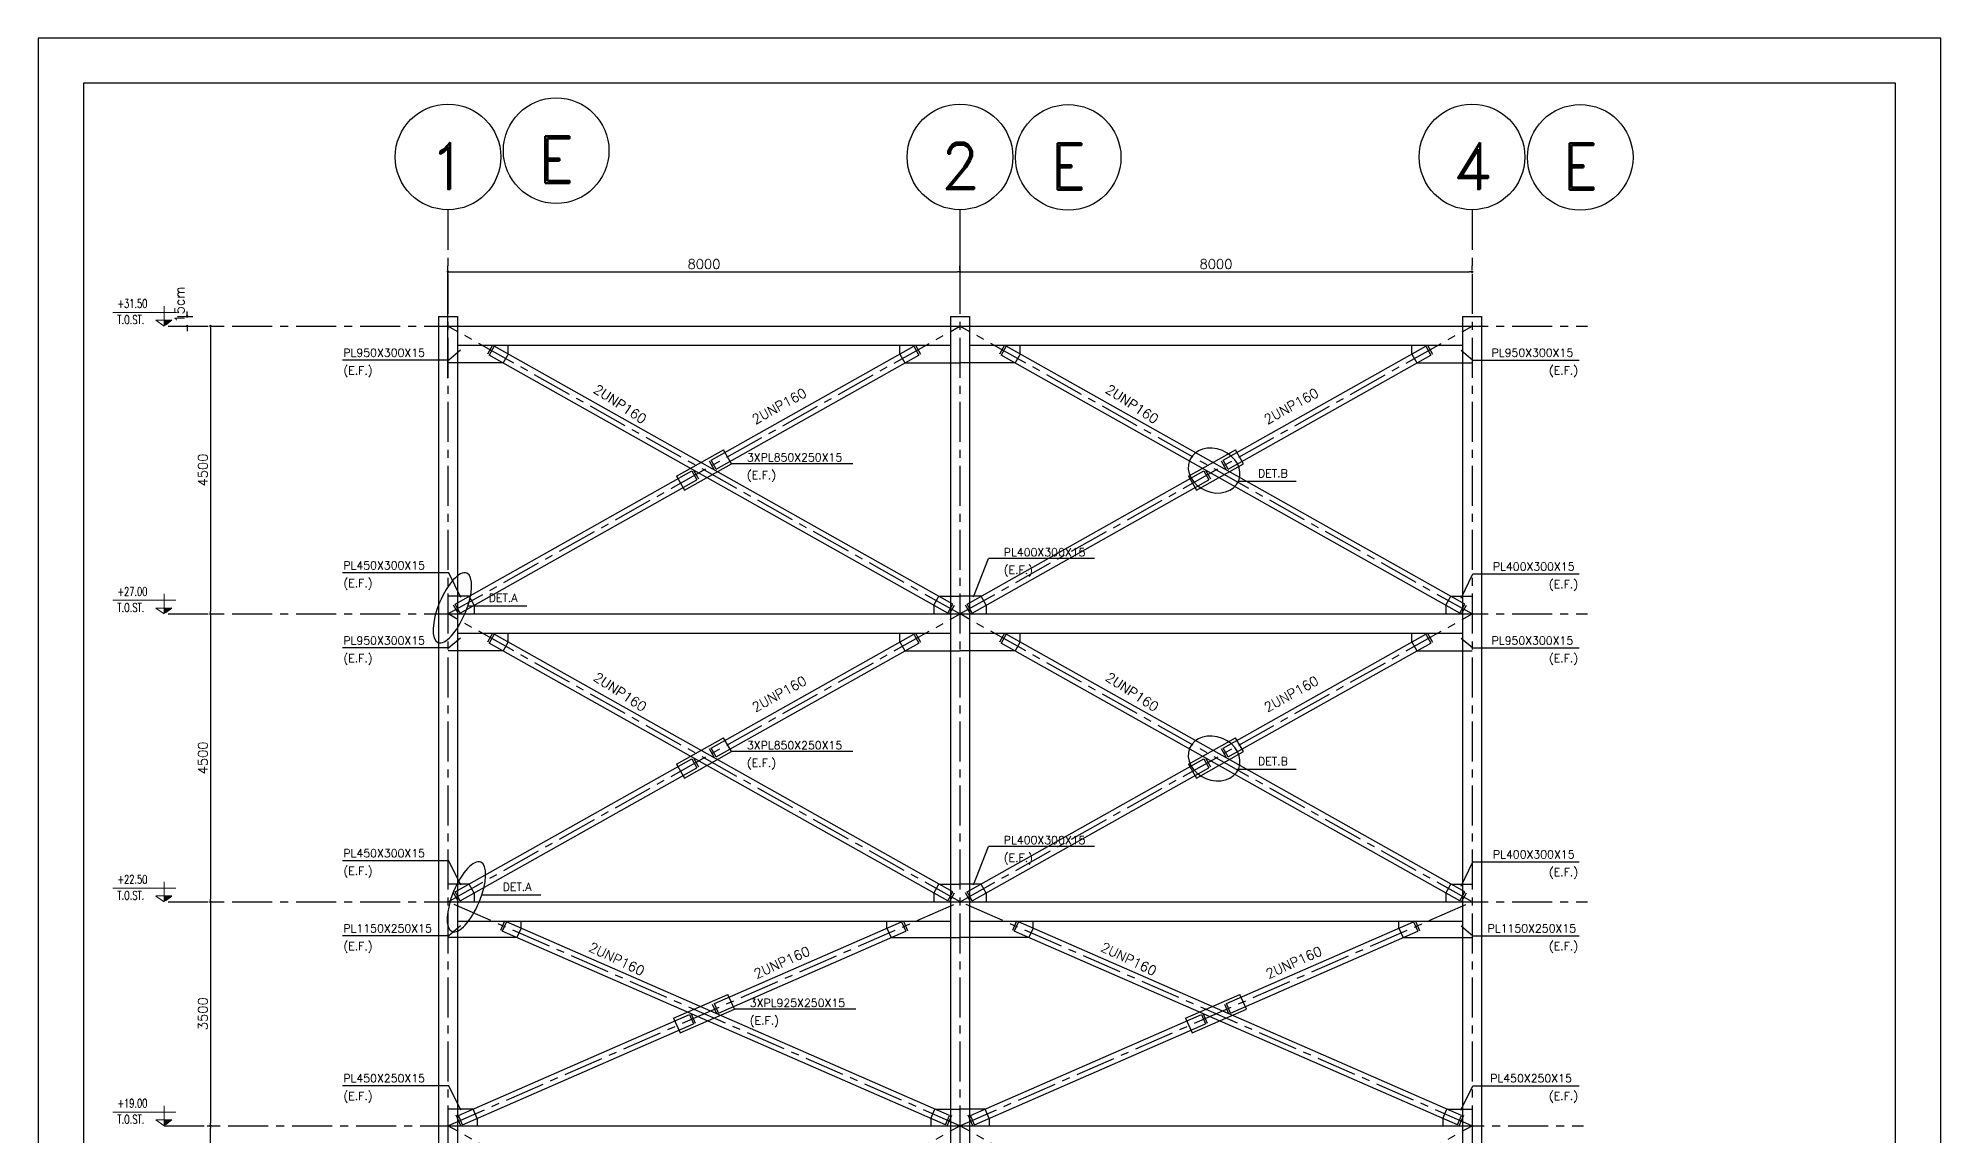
# Model space of a CAD drawing. Header units: inches. Extents: x 1387 to 2676, y -3554 to -2136.
# Drawn here: x 2520.3 to 2579.7, y -2927.1 to -2892.8 of the extents above; entities that cross this region are included whole.
import ezdxf
from ezdxf.enums import TextEntityAlignment as Align

# ---------------------------------------------------------------- set-up
doc = ezdxf.new("R2010")
doc.units = ezdxf.units.IN
doc.header["$MEASUREMENT"] = 0
for name, pattern in [('CENTER', [2, 1.25, -0.25, 0.25, -0.25]), ('DASHDOTX2', [2, 1, -0.5, 0, -0.5]), ('HIDDEN', [0.375, 0.25, -0.125])]:
    doc.linetypes.add(name, pattern=pattern)
for name, color, linetype in [('1', 1, 'Continuous'), ('2H', 2, 'HIDDEN'), ('2Y', 2, 'Continuous'), ('3', 3, 'HIDDEN'), ('3G', 3, 'Continuous'), ('Ax', 1, 'DASHDOTX2'), ('AXE', 1, 'CENTER'), ('D', 1, 'Continuous'), ('DIM', 8, 'Continuous'), ('Layer4', 118, 'Continuous'), ('LEVEL', 3, 'HIDDEN'), ('MEMBER TEXT', 7, 'Continuous'), ('Pich', 2, 'Continuous')]:
    doc.layers.add(name, color=color, linetype=linetype)
doc.layers.add('2', color=2, linetype='Continuous', lineweight=9)
doc.styles.add('ROMANC', font='TXT.shx')
doc.styles.add('ROMAND', font='ROMAND.shx')
doc.styles.add('ROMANS', font='ROMANS')
doc.styles.add('ROMANT', font='romant')
doc.dimstyles.new('1-100', dxfattribs={"dimtxt": 0.3, "dimasz": 0.08, "dimexe": 0.18, "dimexo": 0.0625, "dimgap": 0.09, "dimtad": 1, "dimdec": 0, "dimlfac": 1000, "dimdsep": 46, "dimtxsty": 'ROMANT', "dimblk": 'DOT', "dimcen": 0.09, "dimclrd": 1, "dimclre": 1, "dimclrt": 3, "dimadec": 0, "dimazin": 0, "dimtfac": 1, "dimtdec": 0, "dimtix": 1, "dimtofl": 0, "dimtmove": 2, "dimatfit": 3, "dimldrblk": 'DOT', "dimfxl": 1, "dimtolj": 1, "dimarcsym": 0})
doc.dimstyles.new('1-50-2', dxfattribs={"dimtxt": 0.3, "dimasz": 0.08, "dimexe": 0.18, "dimexo": 0.0625, "dimgap": 0.09, "dimtad": 1, "dimdec": 0, "dimlfac": 500, "dimdsep": 46, "dimtxsty": 'ROMANT', "dimblk": 'DOT', "dimcen": 0.09, "dimclrd": 1, "dimclre": 1, "dimclrt": 3, "dimadec": 0, "dimazin": 0, "dimtfac": 1, "dimtdec": 0, "dimtix": 1, "dimtofl": 0, "dimtmove": 2, "dimatfit": 3, "dimldrblk": 'DOT', "dimfxl": 1, "dimtolj": 1, "dimarcsym": 0})

# ---------------------------------------------------------------- blocks, each defined once
blk = doc.blocks.new('DOT')
at = {"layer": 'DIM', "color": 0, "linetype": 'ByBlock'}
blk.add_line((-0.5, 0), (-1, 0), dxfattribs=at)
at = {"layer": 'DIM', "color": 0, "linetype": 'ByBlock', "const_width": 0.5}
blk.add_lwpolyline([(-0.25, 0, 1), (0.25, 0, 1)], format="xyb", close=True, dxfattribs=at)
blk = doc.blocks.new('*D2715')
at = {"layer": 'Defpoints', "color": 0, "transparency": 16777216}
for p in [(2549.062, -2900.078), (2549.062, -2900.078), (2533.062, -2903.471)]:
    blk.add_point(p, dxfattribs=at)
at = {"layer": 'Pich', "color": 1, "lineweight": -2, "transparency": 16777216}
for p, q in [((2533.062, -2903.409), (2533.062, -2899.898)), ((2533.142, -2900.078), (2548.982, -2900.078)), ((2549.062, -2900.015), (2549.062, -2899.898))]:
    blk.add_line(p, q, dxfattribs=at)
at = {"layer": 'Pich', "color": 1, "lineweight": -2, "transparency": 16777216, "xscale": 0.08, "yscale": 0.08, "zscale": 0.08, "rotation": 180}
blk.add_blockref('DOT', (2533.062, -2900.078), dxfattribs=at)
at = {"layer": 'Pich', "color": 1, "lineweight": -2, "transparency": 16777216, "xscale": 0.08, "yscale": 0.08, "zscale": 0.08}
blk.add_blockref('DOT', (2549.062, -2900.078), dxfattribs=at)
at = {"layer": 'Pich', "color": 3, "transparency": 16777216, "insert": (2541.062, -2899.838), "char_height": 0.3, "attachment_point": 5, "style": 'ROMANT'}
blk.add_mtext('\\A1;8000', dxfattribs=at)
blk = doc.blocks.new('_Dot')
at = {"layer": 'DIM', "color": 0, "lineweight": -2}
blk.add_line((-0.5, 0), (-1, 0), dxfattribs=at)
at = {"layer": 'DIM', "color": 0, "const_width": 0.5}
blk.add_lwpolyline([(-0.25, 0, 1), (0.25, 0, 1)], format="xyb", close=True, dxfattribs=at)
blk = doc.blocks.new('*D2714')
at = {"layer": 'D', "color": 1, "lineweight": -2, "transparency": 16777216}
for p, q in [((2524.611, -2901.479), (2525.094, -2901.479)), ((2524.611, -2901.779), (2525.094, -2901.779)), ((2524.914, -2901.399), (2524.914, -2901.319)), ((2524.914, -2901.859), (2524.914, -2901.939))]:
    blk.add_line(p, q, dxfattribs=at)
at = {"layer": 'Defpoints', "color": 0, "transparency": 16777216}
for p in [(2524.548, -2901.479), (2524.548, -2901.779), (2524.914, -2901.779)]:
    blk.add_point(p, dxfattribs=at)
at = {"layer": 'D', "color": 1, "lineweight": -2, "transparency": 16777216, "xscale": 0.08, "yscale": 0.08, "zscale": 0.08}
for p, rotation in [((2524.914, -2901.479), 270), ((2524.914, -2901.779), 90)]:
    blk.add_blockref('DOT', p, dxfattribs=dict(at, rotation=rotation))
at = {"layer": 'D', "color": 2, "transparency": 16777216, "insert": (2524.674, -2901.104), "char_height": 0.3, "attachment_point": 5, "rotation": 90, "style": 'ROMANS'}
blk.add_mtext('\\A1;15cm', dxfattribs=at)
blk = doc.blocks.new('*D2710')
at = {"layer": 'Defpoints', "color": 0, "transparency": 16777216}
for p in [(2525.471, -2926.779), (2525.641, -2926.779), (2525.471, -2935.779)]:
    blk.add_point(p, dxfattribs=at)
at = {"layer": 'Pich', "color": 1, "lineweight": -2, "transparency": 16777216}
for p, q in [((2525.534, -2926.779), (2525.821, -2926.779)), ((2525.641, -2935.699), (2525.641, -2926.859)), ((2525.534, -2935.779), (2525.821, -2935.779))]:
    blk.add_line(p, q, dxfattribs=at)
at = {"layer": 'Pich', "color": 1, "lineweight": -2, "transparency": 16777216, "xscale": 0.08, "yscale": 0.08, "zscale": 0.08}
for p, rotation in [((2525.641, -2926.779), 90), ((2525.641, -2935.779), 270)]:
    blk.add_blockref('DOT', p, dxfattribs=dict(at, rotation=rotation))
at = {"layer": 'Pich', "color": 3, "transparency": 16777216, "insert": (2525.401, -2931.279), "char_height": 0.3, "attachment_point": 5, "rotation": 90, "style": 'ROMANT'}
blk.add_mtext('\\A1;4500', dxfattribs=at)
blk = doc.blocks.new('*D2711')
at = {"layer": 'Defpoints', "color": 0, "transparency": 16777216}
for p in [(2525.641, -2919.779), (2525.641, -2926.779), (2525.641, -2926.779)]:
    blk.add_point(p, dxfattribs=at)
at = {"layer": 'Pich', "color": 1, "lineweight": -2, "transparency": 16777216}
for p, q in [((2525.641, -2919.859), (2525.641, -2926.699)), ((2525.704, -2919.779), (2525.821, -2919.779)), ((2525.704, -2926.779), (2525.821, -2926.779))]:
    blk.add_line(p, q, dxfattribs=at)
at = {"layer": 'Pich', "color": 1, "lineweight": -2, "transparency": 16777216, "xscale": 0.08, "yscale": 0.08, "zscale": 0.08}
for p, rotation in [((2525.641, -2919.779), 90), ((2525.641, -2926.779), 270)]:
    blk.add_blockref('DOT', p, dxfattribs=dict(at, rotation=rotation))
at = {"layer": 'Pich', "color": 3, "transparency": 16777216, "insert": (2525.401, -2923.279), "char_height": 0.3, "attachment_point": 5, "rotation": 90, "style": 'ROMANT'}
blk.add_mtext('\\A1;3500', dxfattribs=at)
blk = doc.blocks.new('*D2712')
at = {"layer": 'Defpoints', "color": 0, "transparency": 16777216}
for p in [(2525.621, -2910.779), (2525.621, -2919.779), (2525.641, -2919.779)]:
    blk.add_point(p, dxfattribs=at)
at = {"layer": 'Pich', "color": 1, "lineweight": -2, "transparency": 16777216}
for p, q in [((2525.683, -2910.779), (2525.821, -2910.779)), ((2525.641, -2910.859), (2525.641, -2919.699)), ((2525.683, -2919.779), (2525.821, -2919.779))]:
    blk.add_line(p, q, dxfattribs=at)
at = {"layer": 'Pich', "color": 1, "lineweight": -2, "transparency": 16777216, "xscale": 0.08, "yscale": 0.08, "zscale": 0.08}
for p, rotation in [((2525.641, -2910.779), 90), ((2525.641, -2919.779), 270)]:
    blk.add_blockref('DOT', p, dxfattribs=dict(at, rotation=rotation))
at = {"layer": 'Pich', "color": 3, "transparency": 16777216, "insert": (2525.401, -2915.279), "char_height": 0.3, "attachment_point": 5, "rotation": 90, "style": 'ROMANT'}
blk.add_mtext('\\A1;4500', dxfattribs=at)
blk = doc.blocks.new('*D2713')
at = {"layer": 'Defpoints', "color": 0, "transparency": 16777216}
for p in [(2525.621, -2901.779), (2525.621, -2910.779), (2525.641, -2910.779)]:
    blk.add_point(p, dxfattribs=at)
at = {"layer": 'Pich', "color": 1, "lineweight": -2, "transparency": 16777216}
for p, q in [((2525.641, -2901.859), (2525.641, -2910.699)), ((2525.683, -2901.779), (2525.821, -2901.779)), ((2525.683, -2910.779), (2525.821, -2910.779))]:
    blk.add_line(p, q, dxfattribs=at)
at = {"layer": 'Pich', "color": 1, "lineweight": -2, "transparency": 16777216, "xscale": 0.08, "yscale": 0.08, "zscale": 0.08}
for p, rotation in [((2525.641, -2901.779), 90), ((2525.641, -2910.779), 270)]:
    blk.add_blockref('DOT', p, dxfattribs=dict(at, rotation=rotation))
at = {"layer": 'Pich', "color": 3, "transparency": 16777216, "insert": (2525.401, -2906.279), "char_height": 0.3, "attachment_point": 5, "rotation": 90, "style": 'ROMANT'}
blk.add_mtext('\\A1;4500', dxfattribs=at)
blk = doc.blocks.new('*D2716')
at = {"layer": 'Defpoints', "color": 0, "transparency": 16777216}
for p in [(2549.062, -2898.144), (2565.063, -2900.078), (2565.063, -2900.078)]:
    blk.add_point(p, dxfattribs=at)
at = {"layer": 'Pich', "color": 1, "lineweight": -2, "transparency": 16777216}
for p, q in [((2549.062, -2898.207), (2549.062, -2900.258)), ((2549.142, -2900.078), (2564.983, -2900.078)), ((2565.063, -2900.015), (2565.063, -2899.898))]:
    blk.add_line(p, q, dxfattribs=at)
at = {"layer": 'Pich', "color": 1, "lineweight": -2, "transparency": 16777216, "xscale": 0.08, "yscale": 0.08, "zscale": 0.08, "rotation": 180}
blk.add_blockref('DOT', (2549.062, -2900.078), dxfattribs=at)
at = {"layer": 'Pich', "color": 1, "lineweight": -2, "transparency": 16777216, "xscale": 0.08, "yscale": 0.08, "zscale": 0.08}
blk.add_blockref('DOT', (2565.063, -2900.078), dxfattribs=at)
at = {"layer": 'Pich', "color": 3, "transparency": 16777216, "insert": (2557.062, -2899.838), "char_height": 0.3, "attachment_point": 5, "style": 'ROMANT'}
blk.add_mtext('\\A1;8000', dxfattribs=at)

msp = doc.modelspace()

# ---------------------------------------------------------------- linework, layer by layer
at = {"layer": '1'}
msp.add_lwpolyline([(2578.30094543, -2975.45734189), (2578.30094543, -2894.18899172), (2521.6679488, -2894.18899172), (2521.6679488, -2975.45734189)], close=True, dxfattribs=at)
at = {"layer": '2'}
for p, q in [((2524.19003799, -2901.77851418, 0.01499996), (2524.19003799, -2901.15408352, 0.01499996)), ((2524.55994489, -2901.35040027, 0.01499996), (2522.58829183, -2901.35040027, 0.01499996)), ((2524.19003799, -2901.77851418, 0.01499996), (2523.92999313, -2901.59835133, 0.01499996)), ((2523.93005972, -2901.59364049, 0.01499996), (2524.430146, -2901.59364049, 0.01499996)), ((2524.19003799, -2910.77851418, 0.01499996), (2524.19003799, -2910.15408352, 0.01499996)), ((2524.55994489, -2910.35040027, 0.01499996), (2522.58829183, -2910.35040027, 0.01499996)), ((2524.19003799, -2910.77851418, 0.01499996), (2523.92999313, -2910.59835133, 0.01499996)), ((2523.93005972, -2910.59364049, 0.01499996), (2524.430146, -2910.59364049, 0.01499996)), ((2524.55994489, -2919.35040027, 0.01499996), (2522.58829183, -2919.35040027, 0.01499996)), ((2524.19003799, -2919.77851418, 0.01499996), (2523.92999313, -2919.59835133, 0.01499996)), ((2523.93005972, -2919.59364049, 0.01499996), (2524.430146, -2919.59364049, 0.01499996)), ((2524.19003799, -2919.77851418, 0.01499996), (2524.19003799, -2919.15408352, 0.01499996)), ((2524.19003799, -2926.77851418, 0.01499996), (2524.19003799, -2926.15408352, 0.01499996)), ((2524.55994489, -2926.35040027, 0.01499996), (2522.58829183, -2926.35040027, 0.01499996)), ((2524.19003799, -2926.77851418, 0.01499996), (2523.92999313, -2926.59835133, 0.01499996)), ((2523.93005972, -2926.59364049, 0.01499996), (2524.430146, -2926.59364049, 0.01499996))]:
    msp.add_line(p, q, dxfattribs=at)
at = {"layer": '2H'}
for p, q in [((2524.43007941, -2901.59835133, 0.01499996), (2524.19003799, -2901.77851418, 0.01499996)), ((2524.43007941, -2910.59835133, 0.01499996), (2524.19003799, -2910.77851418, 0.01499996)), ((2524.43007941, -2919.59835133, 0.01499996), (2524.19003799, -2919.77851418, 0.01499996)), ((2524.43007941, -2926.59835133, 0.01499996), (2524.19003799, -2926.77851418, 0.01499996))]:
    msp.add_line(p, q, dxfattribs=at)
at = {"layer": '2Y'}
for p, q in [((2533.08434108, -2902.84264196, 0.00012556), (2529.76727495, -2902.84264196, 0.00012556)), ((2533.45456962, -2902.53098551, 0.00012556), (2533.08434108, -2902.84264196, 0.00012556)), ((2564.7223532, -2902.53099994, -0.00020397), (2565.09256932, -2902.84267115, -0.00020397)), ((2565.09256932, -2902.84267115, -0.00020397), (2568.40963544, -2902.84280344, -0.00020397)), ((2545.71438456, -2906.08243274, -0.00734069), (2541.92101567, -2906.08243274, -0.00734069)), ((2557.76444748, -2906.62984741, -0.00757307), (2559.57233631, -2906.62984741, -0.00757307)), ((2533.08427952, -2909.49178202, -0.0001513), (2529.7672134, -2909.49178202, -0.0001513)), ((2533.46713747, -2910.26014372, -0.0001513), (2533.08427952, -2909.49178202, -0.0001513)), ((2549.48243559, -2910.24821217, -0.01544591), (2549.94875715, -2909.04686695, -0.01544591)), ((2553.26582327, -2909.04686695, -0.01544591), (2549.94875715, -2909.04686695, -0.01544591)), ((2564.72206728, -2910.28605535, -0.01532904), (2565.09232607, -2909.52761816, -0.01532904)), ((2565.09232607, -2909.52761816, -0.01532904), (2568.40939219, -2909.52775045, -0.01532904)), ((2533.68296968, -2910.52431544, -0.01474129), (2535.53021572, -2910.52431544, -0.01474129)), ((2533.08489459, -2911.84264196, 0.00012556), (2529.76782846, -2911.84264196, 0.00012556)), ((2533.45512313, -2911.53098551, 0.00012556), (2533.08489459, -2911.84264196, 0.00012556)), ((2564.72290672, -2911.53099994, -0.00020397), (2565.09312283, -2911.84267115, -0.00020397)), ((2565.09312283, -2911.84267115, -0.00020397), (2568.41018895, -2911.84280344, -0.00020397)), ((2545.71493807, -2915.08243274, -0.00734069), (2541.92156918, -2915.08243274, -0.00734069)), ((2557.76500099, -2915.62984741, -0.00757307), (2559.57288982, -2915.62984741, -0.00757307)), ((2533.08497143, -2918.49178202, -0.00015124), (2529.76790531, -2918.49178202, -0.00015124)), ((2533.46782938, -2919.26014372, -0.00015124), (2533.08497143, -2918.49178202, -0.00015124)), ((2549.4829891, -2919.24821217, -0.01544591), (2549.94931066, -2918.04686695, -0.01544591)), ((2553.26637678, -2918.04686695, -0.01544591), (2549.94931066, -2918.04686695, -0.01544591)), ((2564.72262079, -2919.28605535, -0.01532904), (2565.09287958, -2918.52761816, -0.01532904)), ((2565.09287958, -2918.52761816, -0.01532904), (2568.4099457, -2918.52775045, -0.01532904)), ((2534.12165624, -2919.55810285, -0.01479032), (2535.96890229, -2919.55810285, -0.01479032)), ((2533.08431772, -2920.84264196, -0.00000005), (2529.7672516, -2920.84264196, -0.00000005)), ((2533.45454627, -2920.53098551, -0.00000005), (2533.08431772, -2920.84264196, -0.00000005)), ((2564.72265573, -2920.53099994, -0.00032957), (2565.09287185, -2920.84267116, -0.00032957)), ((2565.09287185, -2920.84267116, -0.00032957), (2568.40993797, -2920.84280344, -0.00032957)), ((2545.80409566, -2923.13650814, 0.00670489), (2542.01072677, -2923.13650814, 0.00670489)), ((2533.08431772, -2925.52758898, 0.01499996), (2529.7672516, -2925.52758898, 0.01499996)), ((2533.46717567, -2926.29595068, 0.01499996), (2533.08431772, -2925.52758898, 0.01499996)), ((2564.70979641, -2926.2959646, 0.01467044), (2565.092685, -2925.52761817, 0.01467044)), ((2565.092685, -2925.52761817, 0.01467044), (2568.40975112, -2925.52775046, 0.01467044))]:
    msp.add_line(p, q, dxfattribs=at)
at = {"layer": '2Y', "extrusion": (0, 0, -1)}
for centre in [(2557.00310982, -2906.29670514, -0.00757307), (2557.00366333, -2915.29670514, -0.00757307)]:
    msp.add_ellipse(centre, major_axis=(0.76773116, -0.31833612), ratio=0.8162990064, start_param=-1.5707963268, end_param=4.7123889804, dxfattribs=at)
for centre in [(2533.19935368, -2910.58674291, -0.01474129), (2533.63804025, -2919.62053032, -0.01479032)]:
    msp.add_ellipse(centre, major_axis=(0.44980915, 1.08480463), ratio=0.3680028453, dxfattribs=at)
at = {"layer": '3'}
for points in [[(2524.19003799, -2901.77851418, 0.01499996), (2524.43007941, -2901.59835133, 0.01499996), (2524.19003799, -2901.59835133, 0.01499996)], [(2524.19003799, -2910.77851418, 0.01499996), (2524.43007941, -2910.59835133, 0.01499996), (2524.19003799, -2910.59835133, 0.01499996)], [(2524.19003799, -2919.77851418, 0.01499996), (2524.43007941, -2919.59835133, 0.01499996), (2524.19003799, -2919.59835133, 0.01499996)], [(2524.19003799, -2926.77851418, 0.01499996), (2524.43007941, -2926.59835133, 0.01499996), (2524.19003799, -2926.59835133, 0.01499996)]]:
    msp.add_solid(points, dxfattribs=at)
at = {"layer": '3G'}
for p, q in [((2532.76238998, -2901.47851418), (2533.36238998, -2901.47851418)), ((2532.76238998, -2901.47851418), (2532.7624491, -2964.17851418)), ((2533.36238998, -2901.47851418), (2533.3624491, -2964.17851418)), ((2533.36243929, -2901.77851418), (2548.76251174, -2901.77851418, 0.01499996)), ((2548.76246243, -2901.47852927), (2549.36246243, -2901.47852927)), ((2548.76246243, -2901.47852927), (2548.76252155, -2964.17852927)), ((2549.36246243, -2901.47852927), (2549.36252155, -2964.17852927)), ((2549.36248858, -2901.77852927), (2564.76256103, -2901.77852927, 0.01499996)), ((2564.76251171, -2901.47854436), (2565.36251171, -2901.47854436)), ((2564.76251171, -2901.47854436), (2564.76257083, -2964.17854436)), ((2565.36251171, -2901.47854436), (2565.36257083, -2964.17854436)), ((2533.36243929, -2902.37851418), (2548.76251174, -2902.37851418, 0.01499996)), ((2534.50773152, -2902.40792987, -0.00130551), (2534.35084787, -2902.68683401, -0.00130551)), ((2548.84063997, -2910.47019436, -0.01479161), (2534.50773152, -2902.40792987, -0.00135453)), ((2534.94351924, -2902.65306057, -0.00130551), (2534.94351696, -2902.37851418, 0.00104174)), ((2541.28422056, -2905.9702187, -0.00729167), (2547.61716978, -2902.40791751, -0.00135453)), ((2547.18138252, -2902.65304903, -0.00130551), (2547.18138429, -2902.37850264, 0.00104174)), ((2547.61716978, -2902.40791751, -0.00130551), (2547.77405396, -2902.68682135, -0.00130551)), ((2549.36248858, -2902.37852927), (2564.76256103, -2902.37852927, 0.01499996)), ((2550.5077808, -2902.40794495, -0.00130551), (2550.35089716, -2902.6868491, -0.00130551)), ((2564.84068926, -2910.47020944, -0.01479161), (2550.5077808, -2902.40794495, -0.00135453)), ((2550.94356853, -2902.65307565, -0.00130551), (2550.94356624, -2902.37852927, 0.00104174)), ((2557.28426985, -2905.97023379, -0.00729167), (2563.61721907, -2902.40793259, -0.00135453)), ((2563.18143181, -2902.65306411, -0.00130551), (2563.18143358, -2902.37851773, 0.00104174)), ((2563.61721907, -2902.40793259, -0.00130551), (2563.77410324, -2902.68683644, -0.00130551)), ((2534.78663559, -2902.93196471, -0.00130551), (2533.06241492, -2902.93196634, -0.01857402)), ((2548.68375633, -2910.7490985, -0.01479161), (2534.35084787, -2902.68683401, -0.00135453)), ((2534.94351924, -2902.65306057, -0.00130551), (2534.78663559, -2902.93196471, -0.00130551)), ((2541.44110474, -2906.24912255, -0.00729167), (2547.77405396, -2902.68682135, -0.00135453)), ((2547.18138252, -2902.65304903, -0.00130551), (2547.3382667, -2902.93195287, -0.00130551)), ((2547.3382667, -2902.93195287, -0.00130551), (2549.06248737, -2902.93195125, -0.01857402)), ((2550.78668488, -2902.9319798, -0.00130551), (2549.06246421, -2902.93198142, -0.01857402)), ((2564.68380561, -2910.74911359, -0.01479161), (2550.35089716, -2902.6868491, -0.00135453)), ((2550.94356853, -2902.65307565, -0.00130551), (2550.78668488, -2902.9319798, -0.00130551)), ((2557.44115402, -2906.24913764, -0.00729167), (2563.77410324, -2902.68683644, -0.00135453)), ((2563.18143181, -2902.65306411, -0.00130551), (2563.33831598, -2902.93196796, -0.00130551)), ((2563.33831598, -2902.93196796, -0.00130551), (2565.06253666, -2902.93196634, -0.01857402)), ((2540.20389293, -2906.47464455, -0.00826311), (2541.67588415, -2905.64664547, -0.00688312)), ((2541.44110474, -2906.24912255, -0.00734069), (2541.28422056, -2905.9702187, -0.00734069)), ((2541.92101567, -2906.08243274, -0.00734069), (2541.67588415, -2905.64664547, -0.00734069)), ((2556.20394222, -2906.47465963, -0.00826311), (2557.67593344, -2905.64666056, -0.00688312)), ((2557.44115402, -2906.24913764, -0.00734069), (2557.28426985, -2905.97023379, -0.00734069)), ((2557.92106496, -2906.08244782, -0.00734069), (2557.67593344, -2905.64666056, -0.00734069)), ((2533.28427653, -2910.47020902, -0.01479161), (2540.68380387, -2906.30795473, -0.00785456)), ((2533.44116071, -2910.74911287, -0.01479161), (2540.84068804, -2906.58685858, -0.00785456)), ((2540.20389293, -2906.47464455, -0.00780553), (2540.44902445, -2906.91043181, -0.00780553)), ((2540.44902445, -2906.91043181, -0.00826311), (2541.92101567, -2906.08243274, -0.00688312)), ((2540.68380387, -2906.30795473, -0.00780553), (2540.84068804, -2906.58685858, -0.00780553)), ((2549.28432582, -2910.47022411, -0.01479161), (2556.68385315, -2906.30796982, -0.00785456)), ((2549.44120999, -2910.74912796, -0.01479161), (2556.84073733, -2906.58687367, -0.00785456)), ((2556.20394222, -2906.47465963, -0.00780553), (2556.44907374, -2906.91044689, -0.00780553)), ((2556.44907374, -2906.91044689, -0.00826311), (2557.92106496, -2906.08244782, -0.00688312)), ((2556.68385315, -2906.30796982, -0.00780553), (2556.84073733, -2906.58687367, -0.00780553)), ((2533.72006379, -2910.2250775, -0.01484063), (2533.0625086, -2910.22507936, -0.01515129)), ((2533.44116071, -2910.74911287, -0.01484063), (2533.28427653, -2910.47020902, -0.01484063)), ((2533.36243929, -2910.77851418), (2548.76251174, -2910.77851418, 0.01499996)), ((2533.36243929, -2910.77851418), (2548.76251174, -2910.77851418, 0.01499996)), ((2533.87694797, -2910.50398135, -0.01484063), (2533.72006379, -2910.2250775, -0.01484063)), ((2533.87694797, -2910.50398135, -0.01484063), (2533.87696185, -2910.77852773, -0.00112457)), ((2548.2479686, -2910.5039678, -0.01484063), (2548.24795524, -2910.77851418, -0.00112457)), ((2548.2479686, -2910.5039678, -0.01484063), (2548.40485225, -2910.22506366, -0.01484063)), ((2548.40485225, -2910.22506366, -0.01484063), (2549.06240744, -2910.22506428, -0.01515129)), ((2548.68375633, -2910.7490985, -0.01484063), (2548.84063997, -2910.47019436, -0.01484063)), ((2549.72011308, -2910.22509259, -0.01484063), (2549.06255789, -2910.22509445, -0.01515129)), ((2549.44120999, -2910.74912796, -0.01484063), (2549.28432582, -2910.47022411, -0.01484063)), ((2549.36248858, -2910.77852927), (2564.76256103, -2910.77852927, 0.01499996)), ((2549.87699725, -2910.50399644, -0.01484063), (2549.72011308, -2910.22509259, -0.01484063)), ((2549.87699725, -2910.50399644, -0.01484063), (2549.87701113, -2910.77854282, -0.00112457)), ((2564.24801789, -2910.50398289, -0.01484063), (2564.24800453, -2910.77852927, -0.00112457)), ((2564.24801789, -2910.50398289, -0.01484063), (2564.40490154, -2910.22507874, -0.01484063)), ((2564.40490154, -2910.22507874, -0.01484063), (2565.06245673, -2910.22507936, -0.01515129)), ((2564.68380561, -2910.74911359, -0.01484063), (2564.84068926, -2910.47020944, -0.01484063)), ((2533.36243929, -2911.37851418), (2548.76251174, -2911.37851418, 0.01499996)), ((2533.36243929, -2911.37851418), (2548.76251174, -2911.37851418, 0.01499996)), ((2534.94407275, -2911.65306057, -0.00130551), (2534.94407047, -2911.37851418, 0.00104174)), ((2547.18193603, -2911.65304903, -0.00130551), (2547.1819378, -2911.37850264, 0.00104174)), ((2549.36248858, -2911.37852927), (2564.76256103, -2911.37852927, 0.01499996)), ((2549.36248858, -2911.37852927), (2564.76256103, -2911.37852927, 0.01499996)), ((2550.94412204, -2911.65307565, -0.00130551), (2550.94411975, -2911.37852927, 0.00104174)), ((2563.18198532, -2911.65306411, -0.00130551), (2563.18198709, -2911.37851773, 0.00104174)), ((2534.7871891, -2911.93196471, -0.00130551), (2533.06296843, -2911.93196634, -0.01857402)), ((2534.50828503, -2911.40792987, -0.00130551), (2534.35140138, -2911.68683401, -0.00130551)), ((2548.68430984, -2919.7490985, -0.01479161), (2534.35140138, -2911.68683401, -0.00135453)), ((2548.84119348, -2919.47019436, -0.01479161), (2534.50828503, -2911.40792987, -0.00135453)), ((2534.94407275, -2911.65306057, -0.00130551), (2534.7871891, -2911.93196471, -0.00130551)), ((2541.28477407, -2914.9702187, -0.00729167), (2547.6177233, -2911.40791751, -0.00135453)), ((2541.44165825, -2915.24912255, -0.00729167), (2547.77460747, -2911.68682135, -0.00135453)), ((2547.18193603, -2911.65304903, -0.00130551), (2547.33882021, -2911.93195287, -0.00130551)), ((2547.33882021, -2911.93195287, -0.00130551), (2549.06304088, -2911.93195125, -0.01857402)), ((2547.6177233, -2911.40791751, -0.00130551), (2547.77460747, -2911.68682135, -0.00130551)), ((2550.78723839, -2911.9319798, -0.00130551), (2549.06301772, -2911.93198142, -0.01857402)), ((2550.50833431, -2911.40794495, -0.00130551), (2550.35145067, -2911.6868491, -0.00130551)), ((2564.68435912, -2919.74911359, -0.01479161), (2550.35145067, -2911.6868491, -0.00135453)), ((2564.84124277, -2919.47020944, -0.01479161), (2550.50833431, -2911.40794495, -0.00135453)), ((2550.94412204, -2911.65307565, -0.00130551), (2550.78723839, -2911.9319798, -0.00130551)), ((2557.28482336, -2914.97023379, -0.00729167), (2563.61777258, -2911.40793259, -0.00135453)), ((2557.44170753, -2915.24913764, -0.00729167), (2563.77465676, -2911.68683644, -0.00135453)), ((2563.18198532, -2911.65306411, -0.00130551), (2563.33886949, -2911.93196796, -0.00130551)), ((2563.33886949, -2911.93196796, -0.00130551), (2565.06309017, -2911.93196634, -0.01857402)), ((2563.61777258, -2911.40793259, -0.00130551), (2563.77465676, -2911.68683644, -0.00130551)), ((2540.20444644, -2915.47464455, -0.00826311), (2541.67643766, -2914.64664547, -0.00688312)), ((2541.92156918, -2915.08243274, -0.00734069), (2541.67643766, -2914.64664547, -0.00734069)), ((2556.20449573, -2915.47465963, -0.00826311), (2557.67648695, -2914.64666056, -0.00688312)), ((2557.92161847, -2915.08244782, -0.00734069), (2557.67648695, -2914.64666056, -0.00734069)), ((2533.28483004, -2919.47020902, -0.01479161), (2540.68435738, -2915.30795473, -0.00785456)), ((2540.20444644, -2915.47464455, -0.00780553), (2540.44957796, -2915.91043181, -0.00780553)), ((2540.44957796, -2915.91043181, -0.00826311), (2541.92156918, -2915.08243274, -0.00688312)), ((2540.68435738, -2915.30795473, -0.00780553), (2540.84124155, -2915.58685858, -0.00780553)), ((2541.44165825, -2915.24912255, -0.00734069), (2541.28477407, -2914.9702187, -0.00734069)), ((2549.28487933, -2919.47022411, -0.01479161), (2556.68440666, -2915.30796982, -0.00785456)), ((2556.20449573, -2915.47465963, -0.00780553), (2556.44962725, -2915.91044689, -0.00780553)), ((2556.44962725, -2915.91044689, -0.00826311), (2557.92161847, -2915.08244782, -0.00688312)), ((2556.68440666, -2915.30796982, -0.00780553), (2556.84129084, -2915.58687367, -0.00780553)), ((2557.44170753, -2915.24913764, -0.00734069), (2557.28482336, -2914.97023379, -0.00734069)), ((2533.44171422, -2919.74911287, -0.01479161), (2540.84124155, -2915.58685858, -0.00785456)), ((2549.4417635, -2919.74912796, -0.01479161), (2556.84129084, -2915.58687367, -0.00785456)), ((2533.7206173, -2919.2250775, -0.01484063), (2533.06306211, -2919.22507936, -0.01515129)), ((2533.44171422, -2919.74911287, -0.01484063), (2533.28483004, -2919.47020902, -0.01484063)), ((2533.87750148, -2919.50398135, -0.01484063), (2533.7206173, -2919.2250775, -0.01484063)), ((2533.87750148, -2919.50398135, -0.01484063), (2533.87751536, -2919.77852773, -0.00112457)), ((2548.24852211, -2919.5039678, -0.01484063), (2548.24850875, -2919.77851418, -0.00112457)), ((2548.24852211, -2919.5039678, -0.01484063), (2548.40540576, -2919.22506366, -0.01484063)), ((2548.40540576, -2919.22506366, -0.01484063), (2549.06296095, -2919.22506428, -0.01515129)), ((2548.68430984, -2919.7490985, -0.01484063), (2548.84119348, -2919.47019436, -0.01484063)), ((2549.72066659, -2919.22509259, -0.01484063), (2549.0631114, -2919.22509445, -0.01515129)), ((2549.4417635, -2919.74912796, -0.01484063), (2549.28487933, -2919.47022411, -0.01484063)), ((2549.87755076, -2919.50399644, -0.01484063), (2549.72066659, -2919.22509259, -0.01484063)), ((2549.87755076, -2919.50399644, -0.01484063), (2549.87756464, -2919.77854282, -0.00112457)), ((2564.2485714, -2919.50398289, -0.01484063), (2564.24855804, -2919.77852927, -0.00112457)), ((2564.2485714, -2919.50398289, -0.01484063), (2564.40545505, -2919.22507874, -0.01484063)), ((2564.40545505, -2919.22507874, -0.01484063), (2565.06301024, -2919.22507936, -0.01515129)), ((2564.68435912, -2919.74911359, -0.01484063), (2564.84124277, -2919.47020944, -0.01484063)), ((2533.36243929, -2919.77851418), (2548.76251174, -2919.77851418, 0.01499996)), ((2549.36248858, -2919.77852927), (2564.76256103, -2919.77852927, 0.01499996)), ((2535.21790027, -2920.89600069, 0.00159982), (2533.06250287, -2920.89595023)), ((2533.36243929, -2920.37851418), (2548.76251174, -2920.37851418, 0.01499996)), ((2534.88809556, -2920.40241295, 0.00159982), (2534.75982645, -2920.6955802, 0.00159982)), ((2548.60821488, -2926.75464881, 0.01463432), (2534.75982645, -2920.6955802, 0.00165136)), ((2548.73648449, -2926.46148178, 0.01463432), (2534.88809556, -2920.40241295, 0.00165136)), ((2535.34616938, -2920.60283344, 0.00159982), (2535.21790027, -2920.89600069, 0.00159982)), ((2535.34616938, -2920.60283344, 0.00159982), (2535.34618602, -2920.37837499, 0.01306774)), ((2541.38831178, -2922.96129321, 0.00713433), (2547.23684028, -2920.4025633, 0.00165136)), ((2541.51657425, -2923.25446337, 0.00713433), (2547.36510225, -2920.69573367, 0.00165136)), ((2546.77876158, -2920.60297263, 0.00159982), (2546.77875041, -2920.37851418, 0.01306774)), ((2546.77876158, -2920.60297263, 0.00159982), (2546.90702355, -2920.896143, 0.00159982)), ((2546.90702355, -2920.896143, 0.00159982), (2549.06242095, -2920.89614504)), ((2547.23684028, -2920.4025633, 0.00159982), (2547.36510225, -2920.69573367, 0.00159982)), ((2551.21794956, -2920.89601577, 0.00159982), (2549.06255215, -2920.89596532)), ((2549.36248858, -2920.37852927), (2564.76256103, -2920.37852927, 0.01499996)), ((2550.88814484, -2920.40242804, 0.00159982), (2550.75987573, -2920.69559529, 0.00159982)), ((2564.60826416, -2926.75466389, 0.01463432), (2550.75987573, -2920.69559529, 0.00165136)), ((2564.73653377, -2926.46149686, 0.01463432), (2550.88814484, -2920.40242804, 0.00165136)), ((2551.34621867, -2920.60284853, 0.00159982), (2551.21794956, -2920.89601577, 0.00159982)), ((2551.34621867, -2920.60284853, 0.00159982), (2551.3462353, -2920.37839008, 0.01306774)), ((2557.38836107, -2922.9613083, 0.00713433), (2563.23688957, -2920.40257839, 0.00165136)), ((2557.51662354, -2923.25447845, 0.00713433), (2563.36515154, -2920.69574876, 0.00165136)), ((2562.77881086, -2920.60298772, 0.00159982), (2562.77879969, -2920.37852927, 0.01306774)), ((2562.77881086, -2920.60298772, 0.00159982), (2562.90707283, -2920.89615809, 0.00159982)), ((2562.90707283, -2920.89615809, 0.00159982), (2565.06247024, -2920.89616012)), ((2563.23688957, -2920.40257839, 0.00159982), (2563.36515154, -2920.69574876, 0.00159982)), ((2540.11413903, -2923.42050711, 0.00829505), (2541.81031667, -2922.67842978, 0.00670489)), ((2542.01072677, -2923.13650814, 0.00799075), (2541.81031667, -2922.67842978, 0.00700919)), ((2556.11418832, -2923.4205222, 0.00829505), (2557.81036596, -2922.67844486, 0.00670489)), ((2558.01077606, -2923.13652323, 0.00799075), (2557.81036596, -2922.67844486, 0.00700919)), ((2540.31454914, -2923.87858548, 0.00829505), (2542.01072677, -2923.13650814, 0.00670489)), ((2541.51657425, -2923.25446337, 0.00781407), (2541.38831174, -2922.96129312, 0.00718587)), ((2556.31459842, -2923.87860057, 0.00829505), (2558.01077606, -2923.13652323, 0.00670489)), ((2557.51662354, -2923.25447845, 0.00781407), (2557.38836103, -2922.96130821, 0.00718587)), ((2533.38830382, -2926.46129491, 0.01463432), (2540.60829156, -2923.30255189, 0.0078656)), ((2533.51656629, -2926.75446506, 0.01463432), (2540.73655402, -2923.59572204, 0.0078656)), ((2540.11413903, -2923.42050711, 0.00700918), (2540.31454914, -2923.87858548, 0.00799075)), ((2540.60829156, -2923.30255189, 0.00718587), (2540.73655406, -2923.59572213, 0.00781407)), ((2549.3883531, -2926.46131, 0.01463432), (2556.60834084, -2923.30256697, 0.0078656)), ((2549.51661557, -2926.75448015, 0.01463432), (2556.73660331, -2923.59573713, 0.0078656)), ((2556.11418832, -2923.4205222, 0.00700918), (2556.31459842, -2923.87860057, 0.00799075)), ((2556.60834084, -2923.30256697, 0.00718587), (2556.73660335, -2923.59573722, 0.00781407)), ((2533.84638252, -2926.26088558, 0.01405248), (2533.06241334, -2926.26088632)), ((2533.36241383, -2926.77851418, 0.01512507), (2548.76248628, -2926.77851418, 0.03012503)), ((2533.51656629, -2926.75446506, 0.01468585), (2533.38830382, -2926.46129491, 0.01405248)), ((2533.97464461, -2926.55405486, 0.01468585), (2533.84638252, -2926.26088558, 0.01405248)), ((2533.97464499, -2926.55405573, 0.01468585), (2533.97464499, -2926.77851418, 0.01499996)), ((2548.15014105, -2926.55422832, 0.01468585), (2548.15013559, -2926.77868677, 0.01499996)), ((2548.15014143, -2926.55422745, 0.01468585), (2548.27841066, -2926.26106129, 0.01405248)), ((2548.27841066, -2926.26106129, 0.01405248), (2549.06237984, -2926.26108112)), ((2548.60821488, -2926.75464881, 0.01468585), (2548.73648449, -2926.46148178, 0.01405248)), ((2549.84643181, -2926.26090067, 0.01405248), (2549.06246263, -2926.2609014)), ((2549.36246312, -2926.77852927, 0.01512507), (2564.76253557, -2926.77852927, 0.03012503)), ((2549.51661557, -2926.75448015, 0.01468585), (2549.3883531, -2926.46131, 0.01405248)), ((2549.9746939, -2926.55406995, 0.01468585), (2549.84643181, -2926.26090067, 0.01405248)), ((2549.97469428, -2926.55407082, 0.01468585), (2549.97469428, -2926.77852927, 0.01499996)), ((2564.15019034, -2926.55424341, 0.01468585), (2564.15018487, -2926.77870186, 0.01499996)), ((2564.15019072, -2926.55424254, 0.01468585), (2564.27845995, -2926.26107638, 0.01405248)), ((2564.27845995, -2926.26107638, 0.01405248), (2565.06242912, -2926.26109621)), ((2564.60826416, -2926.75466389, 0.01468585), (2564.73653377, -2926.46149686, 0.01405248))]:
    msp.add_line(p, q, dxfattribs=at)
at = {"layer": 'Ax', "linetype": 'Continuous', "ltscale": 0.5}
for centre in [(2536.44365221, -2896.29467471, 0.00000003), (2533.06226347, -2896.49053785), (2549.06233592, -2896.4904629), (2552.44372466, -2896.50424062, 0.00000003), (2565.06240837, -2896.49047799), (2568.44377712, -2896.5042557, 0.00000003)]:
    msp.add_circle(centre, 1.65, dxfattribs=at)
at = {"layer": 'AXE'}
for p, q in [((2533.06237839, -2898.14423345), (2533.06245085, -2966.03246499)), ((2549.06245085, -2898.14423345), (2549.06237839, -2966.03246499)), ((2565.06250331, -2898.14423345), (2565.06243086, -2966.03246499)), ((2524.31850739, -2901.77851418), (2568.67421002, -2901.77851418)), ((2549.06240675, -2910.77851384, -0.01507305), (2533.06241383, -2901.77851393, -0.00007309)), ((2533.06251034, -2910.77852892, -0.01507305), (2549.06248628, -2901.77849885, -0.00007309)), ((2565.06245603, -2910.77852892, -0.01507305), (2549.06246312, -2901.77852902, -0.00007309)), ((2549.06255963, -2910.77854401, -0.01507305), (2565.06253557, -2901.77851393, -0.00007309)), ((2534.45543699, -2902.37851418, -0.00130551), (2534.29855334, -2902.65741833, -0.00130551)), ((2547.66946426, -2902.37850172, -0.00130551), (2547.82634843, -2902.65740557, -0.00130551)), ((2550.45548628, -2902.37852927, -0.00130551), (2550.29860263, -2902.65743341, -0.00130551)), ((2563.66951354, -2902.37851681, -0.00130551), (2563.82639772, -2902.65742066, -0.00130551)), ((2541.38881027, -2906.27853833, -0.00734069), (2541.23192609, -2905.99963449, -0.00734069)), ((2557.38885955, -2906.27855342, -0.00734069), (2557.23197538, -2905.99964957, -0.00734069)), ((2540.73609834, -2906.27853895, -0.00780553), (2540.89298251, -2906.5574428, -0.00780553)), ((2556.73614762, -2906.27855404, -0.00780553), (2556.8930318, -2906.55745788, -0.00780553)), ((2524.31850739, -2910.77851418), (2568.67421002, -2910.77851418)), ((2549.06296026, -2919.77851384, -0.01507305), (2533.06296734, -2910.77851393, -0.00007309)), ((2533.06306385, -2919.77852892, -0.01507305), (2549.06303979, -2910.77849885, -0.00007309)), ((2533.38886624, -2910.77852865, -0.01484063), (2533.23198206, -2910.49962481, -0.01484063)), ((2548.73605085, -2910.77851418, -0.01484063), (2548.8929345, -2910.49961004, -0.01484063)), ((2565.06300954, -2919.77852892, -0.01507305), (2549.06301663, -2910.77852902, -0.00007309)), ((2549.06311314, -2919.77854401, -0.01507305), (2565.06308908, -2910.77851393, -0.00007309)), ((2549.38891552, -2910.77854374, -0.01484063), (2549.23203135, -2910.49963989, -0.01484063)), ((2564.73610014, -2910.77852927, -0.01484063), (2564.89298379, -2910.49962513, -0.01484063)), ((2534.4559905, -2911.37851418, -0.00130551), (2534.29910685, -2911.65741833, -0.00130551)), ((2547.67001777, -2911.37850172, -0.00130551), (2547.82690194, -2911.65740557, -0.00130551)), ((2550.45603979, -2911.37852927, -0.00130551), (2550.29915614, -2911.65743341, -0.00130551)), ((2563.67006705, -2911.37851681, -0.00130551), (2563.82695123, -2911.65742066, -0.00130551)), ((2540.73665185, -2915.27853895, -0.00780553), (2540.89353602, -2915.5574428, -0.00780553)), ((2541.38936378, -2915.27853833, -0.00734069), (2541.2324796, -2914.99963449, -0.00734069)), ((2556.73670113, -2915.27855404, -0.00780553), (2556.89358531, -2915.55745788, -0.00780553)), ((2557.38941306, -2915.27855342, -0.00734069), (2557.23252889, -2914.99964957, -0.00734069)), ((2533.38941975, -2919.77852865, -0.01484063), (2533.23253557, -2919.49962481, -0.01484063)), ((2548.73660436, -2919.77851418, -0.01484063), (2548.89348801, -2919.49961004, -0.01484063)), ((2549.38946903, -2919.77854374, -0.01484063), (2549.23258486, -2919.49963989, -0.01484063)), ((2564.73665365, -2919.77852927, -0.01484063), (2564.8935373, -2919.49962513, -0.01484063)), ((2524.31850739, -2919.77851418), (2568.67421002, -2919.77851418)), ((2533.06241383, -2926.77851418, 0.01499996), (2549.06242201, -2919.77851418)), ((2549.06236675, -2926.77870899, 0.01499996), (2533.06252903, -2919.77831938)), ((2549.06246312, -2926.77852927, 0.01499996), (2565.06247129, -2919.77852927)), ((2565.06241603, -2926.77872407, 0.01499996), (2549.06257831, -2919.77833447)), ((2534.8331267, -2920.3783625, 0.00159982), (2534.70485759, -2920.67152974, 0.00159982)), ((2547.29180973, -2920.37851418, 0.00159982), (2547.4200717, -2920.67168455, 0.00159982)), ((2550.83317599, -2920.37837758, 0.00159982), (2550.70490687, -2920.67154483, 0.00159982)), ((2563.29185901, -2920.37852927, 0.00159982), (2563.42012098, -2920.67169964, 0.00159982)), ((2540.663261, -2923.27850277, 0.00718587), (2540.79152347, -2923.57167292, 0.00781407)), ((2541.46160481, -2923.27851249, 0.00781407), (2541.33334234, -2922.98534233, 0.00718587)), ((2556.66331029, -2923.27851785, 0.00718587), (2556.79157275, -2923.57168801, 0.00781407)), ((2557.46165409, -2923.27852757, 0.00781407), (2557.33339162, -2922.98535742, 0.00718587)), ((2524.19003799, -2926.77851418, 0.01499996), (2568.54574062, -2926.77851418, 0.01499996)), ((2549.06240675, -2935.77851384, -0.00007354), (2533.06241383, -2926.77851393, 0.01492642)), ((2533.06251034, -2935.77852892, -0.00007354), (2549.06248628, -2926.77849885, 0.01492642)), ((2533.46159684, -2926.77851418, 0.01468585), (2533.3171375, -2926.44832275, 0.0139725)), ((2548.66318374, -2926.77869927, 0.01468585), (2548.80765112, -2926.44851135, 0.0139725)), ((2565.06245603, -2935.77852892, -0.00007354), (2549.06246312, -2926.77852902, 0.01492642)), ((2549.06255963, -2935.77854401, -0.00007354), (2565.06253557, -2926.77851393, 0.01492642)), ((2549.46164613, -2926.77852927, 0.01468585), (2549.31718678, -2926.44833784, 0.0139725)), ((2564.66323302, -2926.77871435, 0.01468585), (2564.80770041, -2926.44852644, 0.0139725))]:
    msp.add_line(p, q, dxfattribs=at)
at = {"layer": 'Layer4'}
msp.add_lwpolyline([(2520.25212388, -2892.77316681), (2520.25212388, -2976.87316681), (2579.71677035, -2976.87316681), (2579.71677035, -2892.77316681)], close=True, dxfattribs=at)

# ---------------------------------------------------------------- texts
at = {"layer": '2Y', "style": 'ROMANC'}
for s, p in [('DET.B', (2558.37493175, -2906.50863313, -0.00757307)), ('DET.A', (2534.33281116, -2910.40310116, -0.01474129)), ('DET.B', (2558.37548526, -2915.50863313, -0.00757307)), ('DET.A', (2534.77149772, -2919.43688857, -0.01479032))]:
    msp.add_text(s, height=0.249999306, dxfattribs=at).set_placement(p)
at = {"layer": '3', "color": 3, "style": 'ROMAND'}
for s, p in [('E', (2536.44840349, -2896.57548019, 0.00000006)), ('1', (2533.06701475, -2896.77134333, 0.00000003)), ('2', (2549.0670872, -2896.77126838, 0.00000003)), ('E', (2552.44847594, -2896.7850461, 0.00000006)), ('4', (2565.06715965, -2896.77128347, 0.00000003)), ('E', (2568.4485284, -2896.78506119, 0.00000006))]:
    msp.add_text(s, height=1.4598144, dxfattribs=at).set_placement(p, align=Align.MIDDLE_CENTER)
at = {"layer": '3G', "style": 'ROMANC'}
for s, height, p in [('PL950X300X15', 0.2499993062, (2529.79350405, -2902.73651183, 0.00012556)), ('(E.F.)', 0.249999306, (2529.79350405, -2903.28979794, 0.00012556)), ('3XPL850X250X15', 0.2499993062, (2542.40391317, -2906.00968479, -0.00734069)), ('(E.F.)', 0.249999306, (2542.40391317, -2906.56297089, -0.00734069)), ('PL400X300X15', 0.2499993062, (2550.43165464, -2908.97411901, -0.01544591)), ('PL450X300X15', 0.2499993062, (2529.79344249, -2909.3856519, -0.0001513)), ('(E.F.)', 0.249999306, (2550.43165464, -2909.52740511, -0.01544591)), ('(E.F.)', 0.249999306, (2529.79344249, -2909.938938, -0.0001513)), ('PL950X300X15', 0.2499993062, (2529.79405756, -2911.73651183, 0.00012556)), ('(E.F.)', 0.249999306, (2529.79405756, -2912.28979794, 0.00012556)), ('3XPL850X250X15', 0.2499993062, (2542.40446668, -2915.00968479, -0.00734069)), ('(E.F.)', 0.249999306, (2542.40446668, -2915.56297089, -0.00734069)), ('PL400X300X15', 0.2499993062, (2550.43220815, -2917.97411901, -0.01544591)), ('PL450X300X15', 0.2499993062, (2529.7941344, -2918.3856519, -0.00015124)), ('(E.F.)', 0.249999306, (2550.43220815, -2918.52740511, -0.01544591)), ('(E.F.)', 0.249999306, (2529.7941344, -2918.938938, -0.00015124)), ('PL1150X250X15', 0.2499993062, (2529.79348069, -2920.73651183, -0.00000005)), ('(E.F.)', 0.249999306, (2529.79348069, -2921.28979794, -0.00000005)), ('3XPL925X250X15', 0.2499993062, (2542.49362427, -2923.06376019, 0.00670489)), ('(E.F.)', 0.249999306, (2542.49362427, -2923.6170463, 0.00670489)), ('PL450X250X15', 0.2499993062, (2529.79348069, -2925.42145885, 0.01499996)), ('(E.F.)', 0.249999306, (2529.79348069, -2925.97474496, 0.01499996))]:
    msp.add_text(s, height=height, dxfattribs=at).set_placement(p)
for s, height, p in [('PL950X300X15', 0.2499993062, (2565.67508476, -2902.73656426, -0.00020397)), ('(E.F.)', 0.249999306, (2567.46672439, -2903.28992181, -0.00020397)), ('PL400X300X15', 0.2499993062, (2565.71650806, -2909.42151293, -0.01532904)), ('(E.F.)', 0.249999306, (2567.46648114, -2909.97486883, -0.01532904)), ('PL950X300X15', 0.2499993062, (2565.67563827, -2911.73656426, -0.00020397)), ('(E.F.)', 0.249999306, (2567.4672779, -2912.28992181, -0.00020397)), ('PL400X300X15', 0.2499993062, (2565.71706158, -2918.42151293, -0.01532904)), ('(E.F.)', 0.249999306, (2567.46703465, -2918.97486883, -0.01532904)), ('PL1150X250X15', 0.2499993062, (2565.55038763, -2920.73655928, -0.00032957)), ('(E.F.)', 0.249999306, (2567.46702691, -2921.28992182, -0.00032957)), ('PL450X250X15', 0.2499993062, (2565.63353389, -2925.42150961, 0.01467044)), ('(E.F.)', 0.249999306, (2567.46684007, -2925.97486884, 0.01467044))]:
    msp.add_text(s, height=height, rotation=359.9977149692, dxfattribs=at).set_placement(p)
at = {"layer": 'LEVEL', "style": 'ROMANS', "width": 0.7}
for s, p in [('+31.50', (2522.72909005, -2901.21076614, 0.01499996)), ('T.O.ST.  ', (2522.72909005, -2901.71201306, 0.01499996)), ('+27.00', (2522.72909005, -2910.21076614, 0.01499996)), ('T.O.ST.  ', (2522.72909005, -2910.71201306, 0.01499996)), ('+22.50', (2522.72909005, -2919.21076614, 0.01499996)), ('T.O.ST.  ', (2522.72909005, -2919.71201306, 0.01499996)), ('+19.00', (2522.72909005, -2926.21076614, 0.01499996)), ('T.O.ST.  ', (2522.72909005, -2926.71201306, 0.01499996))]:
    msp.add_text(s, height=0.27, dxfattribs=at).set_placement(p)
at = {"layer": 'MEMBER TEXT', "color": 3, "ltscale": 2, "style": 'ROMANS'}
for rotation, p in [(326.7848995278, (2538.31006987, -2904.41784375, -0.00757312)), (326.7848995278, (2554.31017515, -2904.41789523, -0.00757307)), (28.8296499665, (2543.52882116, -2904.48970117, -0.00757312)), (28.8296499665, (2559.52892644, -2904.48975265, -0.00757307)), (326.7848995278, (2538.31062338, -2913.41784375, -0.00757312)), (28.8296499665, (2543.52937467, -2913.48970117, -0.00757312)), (326.7848995278, (2554.31072866, -2913.41789523, -0.00757307)), (28.8296499665, (2559.52947995, -2913.48975265, -0.00757307)), (334.492784274, (2538.23308128, -2921.78347177, 0.00749993)), (24.1251902381, (2543.59458184, -2921.89172749, 0.00749993)), (334.492784274, (2554.23318656, -2921.78352325, 0.00749998)), (24.1251902381, (2559.59468712, -2921.89177897, 0.00749998))]:
    msp.add_text('2UNP160', height=0.3, rotation=rotation, dxfattribs=at).set_placement(p, align=Align.BOTTOM_CENTER)

# ---------------------------------------------------------------- dimensions: what is measured, and where the dimension line sits
at = {"layer": 'D'}
dim = msp.add_linear_dim(base=(2524.91370488, -2901.77851418), p1=(2524.54834257, -2901.47851418), p2=(2524.54834257, -2901.77851418), angle=270, text='15cm', dimstyle='1-100', override={"dimtxsty": 'ROMANS', "dimclrt": 2, "dimtmove": 1}, dxfattribs=at)
dim.commit()
dim.dimension.update_dxf_attribs({"geometry": '*D2714', "text_midpoint": (2524.91370488, -2901.10417913), "dimtype": 160})
at = {"layer": 'Pich'}
for base, p1, p2, picture, middle in [((2565.06251761, -2900.07770112), (2549.06245085, -2898.14423345), (2565.06251761, -2900.07770112), '*D2716', (2557.06248423, -2899.83770112)), ((2549.06244516, -2900.07768603), (2533.06238408, -2903.47123285), (2549.06244516, -2900.07768603), '*D2715', (2541.06241462, -2899.83768603))]:
    dim = msp.add_linear_dim(base=base, p1=p1, p2=p2, dimstyle='1-50-2', dxfattribs=at)
    dim.commit()
    dim.dimension.update_dxf_attribs({"geometry": picture, "text_midpoint": middle})
for base, p1, p2, picture, middle in [((2525.64066538, -2910.77851418), (2525.62067082, -2901.77851418), (2525.62066538, -2910.77851418), '*D2713', (2525.40066538, -2906.27851418)), ((2525.64066538, -2919.77851418), (2525.62067082, -2910.77851418), (2525.62067082, -2919.77851418), '*D2712', (2525.40066538, -2915.27851418)), ((2525.64149857, -2926.77851418), (2525.64149857, -2919.77851418), (2525.64149857, -2926.77851418), '*D2711', (2525.40149857, -2923.27851418)), ((2525.64149857, -2926.77851418), (2525.47149857, -2935.77851418), (2525.47149857, -2926.77851418), '*D2710', (2525.40149857, -2931.27851418))]:
    dim = msp.add_linear_dim(base=base, p1=p1, p2=p2, angle=90, dimstyle='1-50-2', dxfattribs=at)
    dim.commit()
    dim.dimension.update_dxf_attribs({"geometry": picture, "text_midpoint": middle})

doc.saveas('drawing.dxf')
